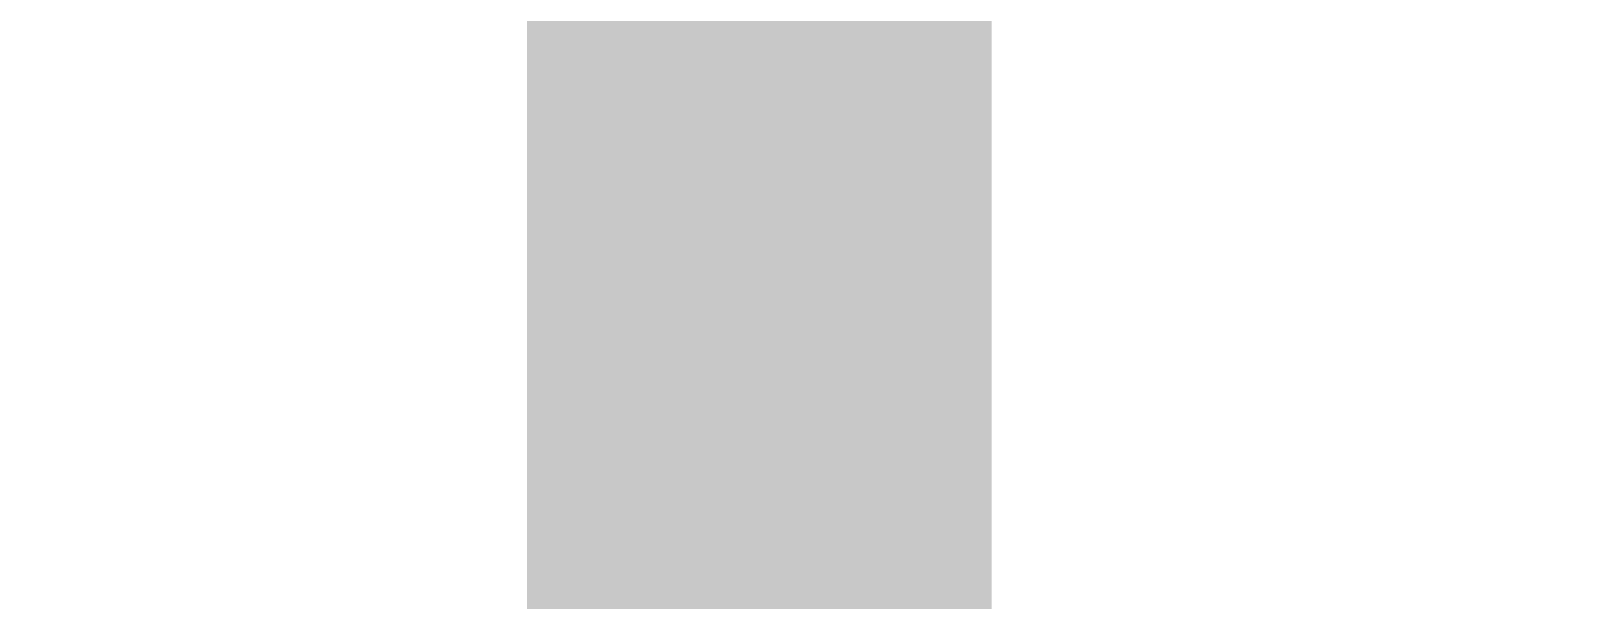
# Model space of a CAD drawing. Header units: millimetres. Extents: x -179928 to 528275, y -469666 to 511935.
# Drawn here: x 168723 to 169210.9, y 90257.4 to 90437.5 of the extents above; entities that cross this region are included whole.
import ezdxf

# ---------------------------------------------------------------- set-up
doc = ezdxf.new("R2010")
doc.units = ezdxf.units.MM
for name, color, linetype in [('ad-Furniture', 8, 'Continuous'), ('ad-Lvl-Plinth', 30, 'Continuous'), ('ad-Text main', 7, 'Continuous')]:
    doc.layers.add(name, color=color, linetype=linetype)
doc.layers.add('ad-Landscape', color=94, linetype='Continuous', lineweight=35)
doc.layers.add('ad-Landscape 2', color=7, linetype='Continuous', lineweight=35, true_color=0x264c00)
doc.styles.add('Sections_The woods Site plan_Entrances$0$Standard', font='arial.ttf')
doc.styles.get("Standard").update_dxf_attribs({"font": 'arial.ttf'})

# ---------------------------------------------------------------- blocks, each defined once
blk = doc.blocks.new('bamboo')
at = {"layer": 'ad-Landscape 2'}
for points in [[(704, 1119.3), (693.5, 1009.2), (734, 1100.5), (711.2, 1110.6)], [(892.5, 987.3), (858.6, 958.2), (839.1, 1118), (885.2, 995.8)], [(726.6, 1098.6), (746.5, 1057), (637.5, 996.2), (733.8, 1090)], [(830.7, 1007.8), (789.5, 987.1), (726.4, 1094.8), (822.2, 1000.5)], [(836.7, 1088), (915.3, 1080.4), (826.6, 1065.2), (828.1, 1080.9)], [(772.3, 1078.4), (761.8, 968.3), (802.3, 1059.6), (779.4, 1069.7)], [(762.4, 1066), (756.4, 1003.1), (773.6, 1017.3), (769.5, 1057.4)], [(830.7, 1025.1), (824.7, 962.2), (841.9, 976.4), (837.8, 1016.5)], [(898.5, 963.1), (1045.1, 1015.5), (876.7, 988.5), (898.5, 963.1)], [(811.3, 961.7), (701, 970), (793.1, 931.4), (802.8, 954.4)], [(1141.3, 824.7), (1092, 972.3), (1115.5, 803.4), (1141.3, 824.7)], [(897.3, 947.3), (973.8, 807), (863.4, 918.2), (888.9, 940.1)], [(745.4, 783.8), (696, 931.4), (719.6, 762.5), (745.4, 783.8)], [(759.2, 902.3), (696.2, 907), (710.8, 890.1), (750.8, 895)], [(822.2, 897.5), (816.2, 818.8), (799.2, 907.2), (815, 906)], [(1157.1, 823.2), (1299, 896.7), (1185.5, 788.7), (1164.2, 814.6)], [(761.1, 782.3), (903, 855.8), (789.6, 747.8), (768.2, 773.7)], [(1117, 819.1), (1145.4, 784.6), (985.2, 768.4), (1108.4, 812)], [(1291.5, 647.4), (1242.1, 795), (1265.7, 626.1), (1291.5, 647.4)], [(570.9, 731.3), (717.4, 783.7), (549, 756.7), (570.9, 731.3)], [(721.1, 778.2), (749.5, 743.7), (589.3, 727.5), (712.5, 771.1)], [(1095.3, 757.7), (1115.1, 716.2), (1006.1, 655.3), (1102.4, 749.1)], [(1205.3, 747.1), (1283.9, 739.5), (1195.2, 724.3), (1196.7, 740)], [(1140.9, 737.5), (1130.4, 627.4), (1170.9, 718.7), (1148, 728.8)]]:
    blk.add_lwpolyline(points, dxfattribs=at)
blk = doc.blocks.new('A$C7DA81DBD')
at = {"layer": 'ad-Landscape 2'}
for centre, radius, start, end in [((0.0961, 4.0625), 0.2274, 352.7272, 49.0665), ((0.4908, 4.0166), 0.2139, 111.17, 149.5844), ((0.2663, 4.0457), 0.2252, 6.241, 49.1557), ((0.9056, 3.6412), 0.6057, 117.2695, 155.9728), ((0.1425, 3.9552), 0.5349, 344.7932, 24.8095), ((1.1804, 3.4536), 0.743, 111.8594, 132.9677), ((0.6413, 3.9243), 0.3417, 341.3254, 39.8207), ((0.4664, 3.7254), 0.3595, 113.7056, 176.9487), ((-0.4847, 3.8253), 0.8385, 337.7226, 15.8673), ((1.3268, 3.7443), 0.3576, 114.3218, 165.6204), ((-5.8663, 2.673), 7.168, 9.16665, 11.24033), ((1.4147, 3.7701), 0.2686, 101.0401, 144.9578), ((1.0529, 3.8878), 0.3429, 353.8947, 25.1777), ((1.7595, 3.3631), 0.6247, 106.9117, 148.7423), ((1.0337, 3.8696), 0.5516, 334.5471, 9.5144), ((1.8213, 3.5993), 0.3023, 107.3992, 143.6788), ((1.4522, 3.7508), 0.3106, 341.2129, 26.1809), ((0.8731, 3.3135), 0.5704, 113.7313, 173.3277), ((-0.8101, 3.7172), 1.4584, 334.4442, 4.6619), ((1.3701, 3.1096), 0.824, 118.2203, 156.7804), ((-0.7845, 3.7974), 1.7654, 341.3885, 1.2452), ((1.383, 3.3555), 0.488, 108.8174, 152.5625), ((0.2113, 3.764), 1.0157, 324.8498, 3.0189), ((2.4444, 2.7002), 1.2047, 114.4744, 140.3824), ((0.4659, 3.9514), 1.4875, 337.2926, 354.0275), ((2.1581, 3.3546), 0.3559, 99.6308, 133.1371), ((1.6924, 3.6508), 0.4098, 336.3892, 7.6723), ((0.5792, 3.7449), 0.9742, 298.3444, 353.5331), ((1.7238, 2.9221), 0.7346, 103.908, 139.6134), ((0.8762, 2.8295), 0.8955, 130.7887, 168.0381), ((-1.7398, 3.1245), 2.0667, 355.9521, 10.6786), ((2.2394, 2.9434), 0.5806, 93.3251, 131.6636), ((0.9147, 3.7961), 1.3196, 333.7814, 348.0611), ((2.4029, 3.194), 0.3293, 92.3146, 133.7549), ((2.1061, 3.4684), 0.2887, 325.3594, 10.9222), ((0.4879, 3.7225), 1.408, 309.2482, 345.9132)]:
    blk.add_arc(centre, radius, start, end, dxfattribs=at)
blk = doc.blocks.new('A$C279134A6')
at = {"layer": 'ad-Landscape', "linetype": 'Continuous'}
for p, q in [((150.22, 271.73), (93.3, 199.01)), ((134.41, 222.4), (119.11, 163.38))]:
    blk.add_line(p, q, dxfattribs=at)
for points in [[(165.42, 275.12), (166.36, 273.37), (167.55, 271.28), (169.03, 268.82), (170.82, 265.93)], [(173.35, 274.04), (172.68, 271.77), (171.84, 269.09), (170.82, 265.93)], [(82.08, 212.05), (81.62, 211.74), (81.19, 211.42), (80.76, 211.1), (80.36, 210.78), (79.98, 210.45), (79.62, 210.12), (79.29, 209.77), (79, 209.41), (78.74, 209.04), (78.52, 208.65), (78.36, 208.22), (78.24, 207.74), (78.19, 207.21), (78.21, 206.61), (78.3, 205.92), (78.47, 205.15), (78.73, 204.27), (79.11, 203.24), (79.64, 202.02), (80.36, 200.56), (81.3, 198.81), (82.49, 196.72), (83.97, 194.26), (85.76, 191.36)], [(82.08, 212.05), (83.51, 211.92), (84.69, 211.76), (85.67, 211.57), (86.46, 211.36), (87.1, 211.13), (87.62, 210.88), (88.04, 210.6), (88.4, 210.31), (88.73, 209.99), (89.02, 209.65), (89.26, 209.26), (89.46, 208.81), (89.61, 208.3), (89.71, 207.7), (89.75, 207.02), (89.73, 206.22), (89.64, 205.31), (89.47, 204.23), (89.2, 202.93), (88.81, 201.36), (88.29, 199.47), (87.62, 197.21), (86.78, 194.52), (85.76, 191.36)], [(132.69, 177.1), (132.24, 176.78), (131.8, 176.47), (131.37, 176.15), (130.97, 175.82), (130.59, 175.5), (130.23, 175.16), (129.9, 174.81), (129.61, 174.46), (129.35, 174.08), (129.13, 173.69), (128.97, 173.26), (128.85, 172.78), (128.8, 172.25), (128.82, 171.65), (128.91, 170.97), (129.08, 170.19), (129.34, 169.31), (129.72, 168.29), (130.25, 167.06), (130.97, 165.6), (131.91, 163.85), (133.1, 161.76), (134.58, 159.3), (136.37, 156.41)], [(132.69, 177.1), (134.12, 176.96), (135.3, 176.8), (136.28, 176.61), (137.07, 176.41), (137.71, 176.17), (138.23, 175.92), (138.65, 175.65), (139.02, 175.35), (139.34, 175.04), (139.63, 174.69), (139.87, 174.3), (140.07, 173.85), (140.22, 173.34), (140.32, 172.74), (140.36, 172.06), (140.34, 171.27), (140.25, 170.35), (140.08, 169.27), (139.81, 167.97), (139.42, 166.4), (138.9, 164.51), (138.23, 162.25), (137.39, 159.57), (136.37, 156.41)], [(170.59, 113.93), (170.14, 113.62), (169.7, 113.3), (169.28, 112.98), (168.88, 112.66), (168.49, 112.33), (168.14, 112), (167.81, 111.65), (167.52, 111.29), (167.26, 110.92), (167.04, 110.53), (166.87, 110.1), (166.76, 109.62), (166.71, 109.09), (166.73, 108.49), (166.82, 107.8), (166.99, 107.03), (167.25, 106.15), (167.63, 105.12), (168.16, 103.9), (168.88, 102.44), (169.82, 100.68), (171.01, 98.6), (172.49, 96.13), (174.28, 93.24)], [(170.59, 113.93), (172.02, 113.8), (173.21, 113.64), (174.19, 113.45), (174.98, 113.24), (175.62, 113.01), (176.14, 112.76), (176.56, 112.48), (176.92, 112.19), (177.25, 111.87), (177.53, 111.53), (177.78, 111.14), (177.98, 110.69), (178.13, 110.18), (178.23, 109.58), (178.27, 108.9), (178.25, 108.1), (178.16, 107.19), (177.99, 106.11), (177.72, 104.81), (177.33, 103.24), (176.81, 101.35), (176.14, 99.09), (175.3, 96.4), (174.28, 93.24)]]:
    blk.add_lwpolyline(points, dxfattribs=at)
for centre, radius, start, end in [((230.18, 247.07), 155.43, 132.75563, 198.63714), ((-760.64, 724.43), 1020.98, 327.78954, 338.49694), ((538.85, 137.6), 338.69, 144.52803, 186.24679), ((-51.03, 364.35), 295.58, 311.50082, 334.78858), ((97.18, 158.36), 89.05, 334.39578, 12.83071)]:
    blk.add_arc(centre, radius, start, end, dxfattribs=at)
blk = doc.blocks.new('zw$DAD3')
at = {"true_color": 0x7f5f3f, "transparency": 33554610}
h = blk.add_hatch(dxfattribs=at)
h.set_pattern_fill('DOTS', color=37, scale=20, angle=360)
h.set_pattern_definition([(360, (-800139.518, 271344.397), (15.875, 31.75), [0, -31.75])])
h.paths.add_polyline_path([(450, -2530), (2915, -2530), (2915, -450), (450, -450)])
at = {"xscale": 95.10164028446887, "yscale": 95.10164028446887, "zscale": 95.10164028446887, "rotation": 359.9999999999999}
blk.add_blockref('A$C7DA81DBD', (1592.07, -1603.96), dxfattribs=at)
at = {"layer": 'ad-Landscape', "linetype": 'Continuous', "xscale": 0.473259546584505, "yscale": 0.473259546584505, "zscale": 0.473259546584505, "rotation": 359.9999999999999}
blk.add_blockref('bamboo', (1292.6, -1624.94), dxfattribs=at)
at = {"layer": 'ad-Landscape', "xscale": -0.5272785422807036, "yscale": 0.5272785422807036, "zscale": 0.5272785422807036, "rotation": 180}
blk.add_blockref('A$C279134A6', (1999.14, -1138.35), dxfattribs=at)
at = {"layer": 'ad-Text main', "insert": (1759.1, -1302.07), "char_height": 100, "width": 1547.8425, "attachment_point": 5, "bg_fill": 2}
blk.add_mtext("13'-9'' x 12'-10''", dxfattribs=at)
blk = doc.blocks.new('1625_East Villa')
at = {"layer": 'ad-Furniture'}
blk.add_blockref('zw$DAD3', (3610, 8185), dxfattribs=at)
blk = doc.blocks.new("All Plot's Villa Plans")
at = {"ltscale": 5}
blk.add_blockref('1625_East Villa', (163497.59, 83354.9), dxfattribs=at)
blk = doc.blocks.new('zw$63CD')
at = {"layer": 'ad-Lvl-Plinth', "insert": (176960.24, -9085.25), "char_height": 1269.9849, "width": 5416.267, "attachment_point": 5, "style": 'Sections_The woods Site plan_Entrances$0$Standard', "bg_fill": 19, "box_fill_scale": 1.5, "bg_fill_color": 257, "bg_fill_transparency": 0}
blk.add_mtext('\\pxt4;498.32', dxfattribs=at)

msp = doc.modelspace()

# ---------------------------------------------------------------- block references
at = {"ltscale": 5}
msp.add_blockref("All Plot's Villa Plans", (0, 0), dxfattribs=at)

# ---------------------------------------------------------------- next in the draw order: block references
at = {"layer": 'ad-Lvl-Plinth', "ltscale": 5}
msp.add_blockref('zw$63CD', (-5982.94, 99418.55), dxfattribs=at)

doc.saveas('drawing.dxf')
